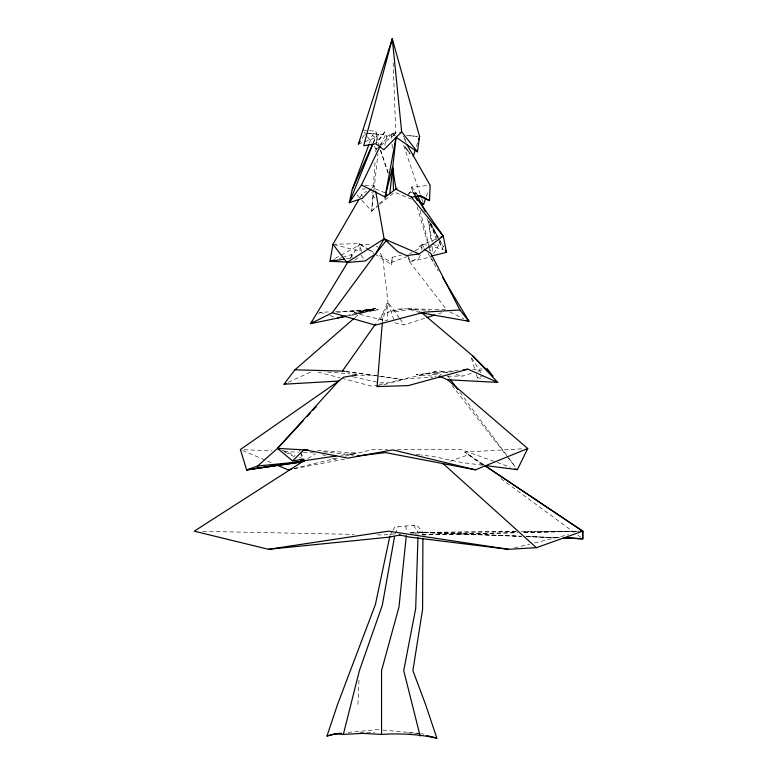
<?xml version="1.0" encoding="UTF-8"?>
<svg xmlns="http://www.w3.org/2000/svg" width="777" height="777" viewBox="0 0 777 777"><rect width="100%" height="100%" fill="white"/><g stroke="black" fill="none" stroke-linecap="round" stroke-linejoin="round"><path stroke-width="0.58" stroke-dasharray="3.88 2.91" d="M422.911 534.761L422.931 532.352L416.822 525.135L394.988 526.874L392.647 530.749M421.561 249.611L421.658 243.91L427.272 245.357M418.055 534.625L418.123 532.74L413.626 525.388M357.944 704.438L359.042 679.069M375.029 254.128L391.695 264.704L392.171 257.294L401.291 255.293M432.148 251.224L432.517 245.707M378.982 205.079L371.639 211.14L375.194 160.431M375.786 151.971L376.117 147.144M376.457 142.317L376.884 136.276L375.961 131.294L362.762 130.021M382.41 321.697L383.09 313.296L376.194 323.086M361.917 200.369L371.639 211.14L373.863 190.899M373.999 189.705L377.923 153.982M392.171 257.294L391.695 264.704M384.809 145.367L386.723 136.655L384.654 131.915L375.689 143.755L383.459 134.576L384.654 131.915M346.581 315.656L355.555 313.335L382.663 320.095L387.995 302.272L382.896 259.246L379.924 251.563M416.394 146.455L417.812 142.065M426.32 196.474L428.224 190.88M369.376 143.279L372.309 135.373L375.961 131.294M435.644 239.258L419.357 246.076L418.24 248.931L412.985 251.952M373.281 143.191L375.544 137.578L378.914 134.431L383.459 134.576M380.507 319.25L387.189 302.943L387.305 320.59L380.507 319.25L382.663 320.095M395.318 533.585L398.183 526.621M373.057 143.114L375.544 137.578L372.309 135.373M346.591 258.78L350.145 258.226L351.923 254.438L342.686 257.352M380.613 145.076L385.8 134.285M420.415 255.099L418.764 258.226L409.576 261.732L408.401 257.721M360.033 197.572L361.839 194.454L366.569 191.229M433.576 253.71L438.383 245.629L437.208 242.269M390.103 534.964L392.055 531.721M362.218 138.16L365.443 133.1M350.145 258.226L359.897 243.609L335.305 244.201M408.216 194.92L412.053 189.384L411.548 187.043L430.128 185.295M374.223 146.319L376.243 149.194L377.544 147.416M318.512 314.063L319.949 312.315L329.574 311.907M371.581 188.452L373.951 185.936L375.213 188.782L386.558 193.463M379.118 145.503L393.113 133.11L395.765 133.557L393.075 60.431M371.639 211.14L376.767 206.031M408.527 193.745L410.45 192.026L417.336 194.172M354.846 317.706L361.198 312.179L370.25 309.46L371.561 310.479L361.198 312.179M379.331 203.477L385.78 198.018M379.895 204.332L394.58 192.22L411.363 199.184M376.243 149.194L379.963 146.212M380.885 145.474L395.765 133.557M354.662 260.266L360.081 256.381M428.972 248.281L431.769 246.503L442.997 249.456L430.788 223.135M386.723 136.655L391.899 133.489L400.582 132.041M307.799 458.547L315.676 453.826M409.829 253.758L411.927 252.554M335.208 258.459L360.275 244.532L371.425 244.483M288.345 382.235L311.188 371.824M358.343 144.221L375.544 137.578M476.359 374.514L477.369 377.855L482.634 375.806M407.604 256.391L391.453 262.412L377.943 254.662M351.728 376.505L357.177 374.475L351.253 373.98M449.776 461.295L468.638 454.691L483.653 464.753M375.932 310.314L370.503 310.198L362.568 312.966L349.572 315.637M394.881 322.873L404.195 324.873L425.883 317.89M438.432 313.85L441.86 312.743M447.465 376.233L462.927 376L472.066 373.096M477.777 371.289L482.352 369.833M339.219 258.44L341.53 257.711M383.984 384.654L406.682 378.661L432.634 377.292M419.395 375.194L438.908 370.891L448.057 372.834M353.807 375.369L357.177 374.475M514.442 547.872L529.749 544.133M534.459 542.977L568.618 534.634M294.017 468.482L339.413 457.556M345.231 456.148L371.998 449.698L387.626 449.669M323.358 451.728L349.728 454.564L356.099 453.049L316.249 450.446M378.253 385.003L372.426 386.363L341.161 378.137M379.429 384.732L438.908 370.891M408.683 255.992L409.576 261.732L431.779 256.74M403.263 308.857L387.364 312.315L398.824 308.964L411.616 308.78M349.213 315.569L378.195 309.557L355.555 313.335M294.124 468.764L345.522 458.916M383.624 382.41L380.584 382.964L352.875 376.767M410.285 533.051L418.871 531.992L521.289 536.198M354.04 375.427L372.348 375.106L402.292 379.545L344.803 371.416M394.794 311.898L410.023 309.547L429.399 310.256M340.744 455.312L356.099 453.049M458.343 370.231L416.2 374.699L436.188 376.447M453.71 371.591L433.537 373.543L441.783 374.873M472.688 369.755L482.177 368.842M348.018 732.371L378.137 729.613L381.75 729.943M394.794 533.935L383.246 534.974L375.971 534.829M410.13 532.546L416.025 532.012L416.025 534.974M337.043 312.305L370.25 309.46M412.315 533.197L422.931 532.352M521.697 448.863L464.831 452.107L482.371 464.996M361.888 189.093L365.511 188.908M335.596 311.655L370.503 310.198M359.916 732.313L374.767 732.313M422.338 534.916L517.618 532.692M422.125 534.829L517.531 532.663M516.278 531.662L419.59 532.362L521.105 536.324M521.105 531.623L579.118 531.206L522.057 531.633M515.996 531.682L418.89 532.42L521.299 536.363M397.241 449.65L460.965 449.524L495.93 462.014M202.729 531.351L354.166 534.391M445.609 309.635L408.673 308.78L414.384 309.479L420.007 311.732M526.116 536.548L559.858 537.849L526.116 536.402M525.942 536.509L559.78 537.83M407.876 732.886L418.667 733.585M244.017 449.708L271.892 450.961M284.013 451.515L298.553 452.175M303.399 452.389L314.306 452.884M366.608 133.188L381.866 134.266M364.86 185.266L373.951 185.936M327.573 372.018L350.068 373.883M382.954 730.05L420.299 733.469M368.803 133.44L378.914 134.431M477.369 377.855L484.265 378.554M425.456 373.591L440.491 375.514M482.536 465.2L462.111 462.587L434.12 456.672L421.017 454.963M416.258 454.341L419.833 454.807M345.998 371.561L372.348 375.106M432.585 244.6L438.383 245.629M349.728 454.564L354.477 455.526M456.06 374.543L462.927 376M334.091 244.551L360.072 251.321L359.897 243.609M317.997 372.057L339.996 377.836M421.503 733.585L423.786 734.226M410.023 309.547L420.279 312.713M319.949 312.315L325.466 314.083M329.885 315.501L334.304 316.909M497.057 462.422L510.596 467.249M322.387 454.691L325.728 455.924M332.391 458.381L337.946 460.431M376.282 246.406L378.234 247.173M281.925 450.213L295.182 455.584M299.592 457.371L301.806 458.265M242.609 450.485L272.63 463.257M412.898 192.424L413.723 193.755L415.831 194.668M449.708 311.946L463.616 318.696M284.887 452.068L294.366 456.75M361.344 251.563L360.275 244.532L368.589 249.3M369.629 249.893L373.786 252.282M419.357 246.076L423.193 248.533M360.275 244.532L366.171 248.368M367.162 249.009L374.048 253.487M484.061 465.141L464.831 452.107L468.638 454.691M500.883 478.593L573.98 532.284M577.874 535.149L580.798 537.296M391.899 133.489L394.395 135.742M411.548 187.043L415.112 190.763L416.686 193.997M357.061 194.978L361.111 199.466M420.192 194.095L403.574 145.338L409.761 153.972M393.113 133.11L395.357 135.732M374.805 198.038L372.513 195.367L371.435 192.006M452.039 385.499L506.235 455.322M506.973 456.284L515.141 466.802M409.576 261.732L447.562 310.907M447.678 375.815L449.834 378.72M459.887 392.268L508.022 457.09M508.741 458.061L515.209 466.763M361.023 255.109L363.85 258.964M404.652 145.969L410.12 153.613M399.261 317.987L387.995 302.272L394.114 320.58M399.97 318.978L404.195 324.873M364.112 131.944L366.812 135.771M367.482 136.733L371.523 142.482M421.658 243.91L424.252 247.756M428.127 253.516L433.158 261.538M480.798 372.795L470.998 356.682L475.019 370.056M428.943 220.95L438.306 237.684M438.898 238.733L443.58 247.096L440.054 240.705M430.652 257.44L438.257 271.095M414.85 195.27L413.675 193.162L415.112 190.763L415.986 194.231M430.681 223.805L439.471 239.646M414.782 195.289L413.675 193.162L413.723 193.755M426.952 218.648L436.907 237.772M439.122 242.016L442.997 249.456M300.786 452.719L302.943 457.012M403.7 136.296L406.206 142.609L403.758 136.247M299.174 449.504L300.029 451.67M300.456 452.758L302.156 457.099M430.555 223.184L436.81 241.142M421.736 198.63L423.28 203.166M380.38 150.194L388.053 172.912M380.623 150.068L388.17 172.853M412.053 189.384L413.752 195.192M417.152 206.808L429.059 247.455M429.399 248.611L430.079 250.942M420.085 210.441L430.322 250.952M376.884 136.276L378.846 145.649M432.177 242.21L428.729 221.892L431.186 241.812M361.839 194.454L362.16 196.358M407.711 149.009L408.216 152.234M405.905 526L406.429 532.566M391.608 134.644L391.851 139.442M392.103 144.24L392.414 150.243M351.923 254.438L351.932 257.77M375.767 308.469L372.164 309.722L362.674 310.606L375.767 308.469L354.03 312.665L375.767 308.469M360.887 310.489L348.718 311.567L372.164 309.722L360.887 310.489M575.514 531.351L522.445 532.585L575.504 531.342M417.249 136.383L406.779 135.528L417.259 136.373"/><path stroke-width="1.17" d="M422.902 538.364L422.591 609.333L412.898 670.609L425.563 704.438L436.859 738.15C418.958 734.265 400.029 733.206 381.556 734.43L381.556 670.609L398.999 606.915L406.303 535.693M485.071 465.812L582.75 531.177L582.75 538.723L563.412 537.975L582.75 538.723L582.75 531.177L485.654 466.093M417.958 537.713L415.676 608.624L403.719 670.609L420.153 736.013M417.929 195.581L429.506 200.602L430.128 185.295L407.041 144.707M421.134 312.179L472.659 355.788L497.717 382.381L467.977 369.211L408.265 385.606L377.117 386.567L382.303 322.902M370.794 189.287L362.49 198.271L349.281 202.719L361.46 185.013L385.062 196.96L389.821 193.638L396.066 137.238L417.434 151.845L419.58 136.577L392.288 38.85L358.343 144.221L360.275 141.191M358.828 199.64L332.954 244.26L329.992 261.363L347.329 262.034M394.58 536.431L382.323 605.196L359.401 670.609L343.347 734.401L334.566 733.876L326.981 736.004L337.558 704.438L375.417 604.487L389.85 536.14M386.956 194.658L385.062 196.96L396.066 137.238M368.958 144.415L352.204 189.598L349.281 202.719L372.824 144.318M385.062 196.96L392.492 167.152L396.056 189.258L411.897 197.329L420.658 195.493L429.506 200.602M392.288 38.85L363.743 145.726L375.689 143.755L383.857 149.728L401.67 131.867L392.288 38.85L392.375 41.249M413.209 156.332L415.326 149.747M418.521 139.87L419.58 136.577M420.308 202.904L423.669 204.293L425.563 198.708M271.785 465.87L246.62 469.891L303.856 461.441L304.011 459.158L292.531 460.897L277.506 448.426L257.624 466.006L246.62 469.891L240.384 449.543L339.607 380.419M352.204 189.598L372.562 144.221M361.46 185.013L380.099 146.163M484.935 465.51L517.365 469.667L527.738 448.514L447.591 379.759L440.889 376.855L438.529 376.981M375.641 191.171L384.12 238.869L375.544 253.924L332.294 312.713L310.596 323.65L347.64 262.383M352.875 375.621L343.57 377.175L338.578 381.07L283.993 384.217L294.91 369.823L342.404 371.076L375.505 324.067M387.694 240.889L386.043 240.889L375.544 253.924L365.268 260.897L346.95 262.529L332.954 244.26M312.752 321.037L310.596 323.65L346.027 316.365M279.613 449.465L277.506 448.426L338.578 381.07M279.72 449.32L277.506 448.426L303.04 420.93M307.158 416.491L310.46 412.946M312.927 410.285L316.22 406.73M292.531 460.897L304.176 449.66L307.799 449.902M389.821 193.638L397.018 188.131M294.91 369.823L353.933 318.502M346.95 262.529L384.12 238.869L397.902 251.758L406.672 255.565L419.162 253.972L443.249 236.072L415.103 195.717M283.993 384.217L286.169 383.226M441.083 236.985L443.249 236.072L446.503 252.331L431.245 256.099M356.857 456.012L385.518 452.602L475.485 469.823L527.738 448.514M399.631 534.974L409.77 537.121L508.546 549.31L536.392 547.688L582.75 531.177L580.332 531.196M427.02 317.521L435.013 314.947M334.605 259.897L329.992 261.363L344.221 259.149M377.117 386.567L379.409 385.926M326.981 736.004L337.033 733.585L341.559 733.235M337.616 317.978L345.464 315.948M277.078 465.151L288.199 469.891L290.52 469.327M400.038 534.935L389.5 537.121L268.453 549.31L194.25 531.177L301.884 462.092L246.62 469.891M288.199 469.891L291.754 469.211M274.184 465.491L276.583 465.102M278.982 464.724L281.371 464.345M283.77 463.956L286.169 463.578M289.763 463.005L292.162 462.616M294.561 462.237L296.95 461.859M300.544 461.276L336.023 456.002M268.453 549.31L388.5 531.177L508.546 549.31M343.347 734.401L362.422 733.371L381.556 734.43M463.16 369.726L467.977 369.211M257.624 466.006L303.856 461.441L303.001 459.265M421.464 312.917L468.968 321.289L459.906 309.974L424.3 312.14L375.301 325.165L332.294 312.713M580.332 531.235L582.75 531.177M563.471 537.937L582.75 538.723M277.506 448.426L307.77 450.048M447.591 379.759L497.717 382.381M342.404 371.076L344.803 371.416M304.176 449.66L347.999 458.129L392.754 449.893L475.485 469.823M426.651 735.508L436.859 738.15M515.112 468.861L517.365 469.667M386.043 240.889L384.12 238.869L419.162 253.972M384.12 238.869L386.315 239.879M466.831 320.25L468.968 321.289L442.424 276.991M299.64 459.353L303.856 461.441M419.541 201.797L423.669 204.293M424.155 249.145L430.876 253.448L459.906 309.974M443.113 463.626L536.392 547.688M472.659 355.788L493.094 376.233L486.917 368.385M410.79 196.513L443.249 236.072M401.67 131.867L417.434 151.845M450.553 379.691L457.731 389.364M415.481 196.892L417.239 200.029M415.442 196.328L417.783 200.553M415.336 196.348L417.55 200.592M417.21 195.076L425.058 211.237M393.638 171.523L392.909 167.958L393.463 190.346M446.503 252.331L445.338 250.233L446.503 252.331"/></g></svg>
